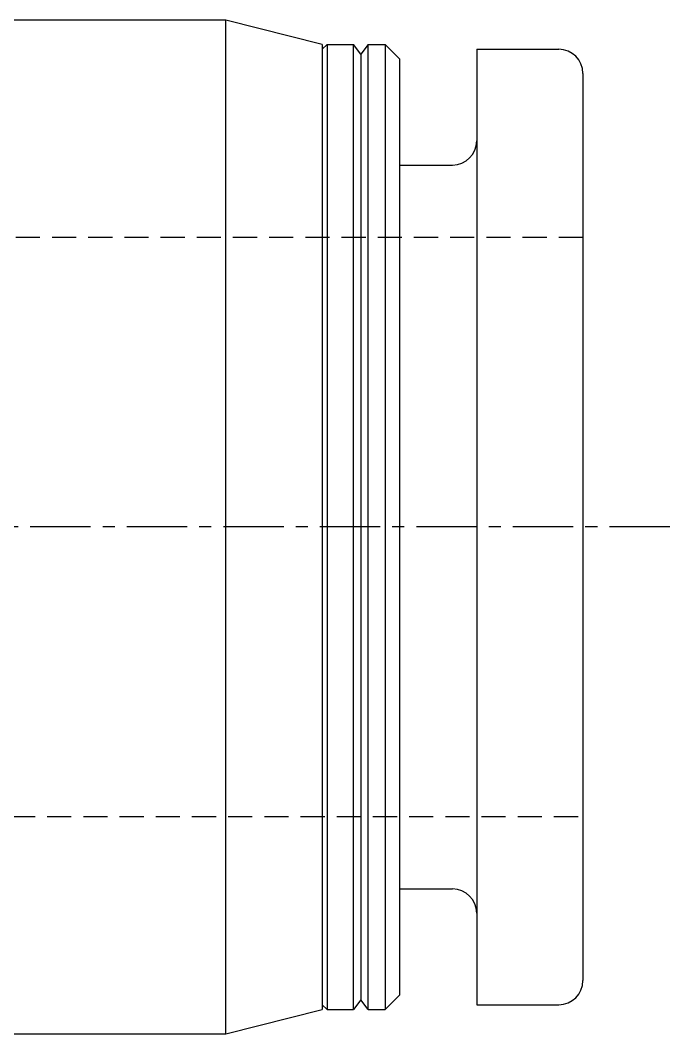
# Model space of a CAD drawing. Extents: x 0 to 125, y -16 to 90.
# Drawn here: x 72.84 to 86.3, y 67.44 to 88.44 of the extents above; entities that cross this region are included whole.
import ezdxf

# ---------------------------------------------------------------- set-up
doc = ezdxf.new("R2010")
doc.units = 0
doc.linetypes.add('CENTER', pattern=[2, 1.25, -0.25, 0.25, -0.25])
doc.linetypes.add('DASHED', pattern=[0.75, 0.5, -0.25])
doc.layers.get('0').update_dxf_attribs({"linetype": 'CONTINUOUS'})
doc.layers.add('CENTER', color=1, linetype='CENTER')

msp = doc.modelspace()

# ---------------------------------------------------------------- linework, layer by layer
at = {"color": 7, "linetype": 'CONTINUOUS'}
for p, q in [((77.101, 88.441), (66.901, 88.441)), ((77.101, 67.441), (77.101, 88.441)), ((79.101, 87.941), (77.101, 88.441)), ((79.101, 87.941), (79.101, 67.941)), ((79.201, 87.941), (79.101, 87.841)), ((79.201, 87.941), (79.751, 87.941)), ((79.201, 87.941), (79.201, 67.941)), ((79.901, 87.741), (79.751, 87.941)), ((79.751, 67.941), (79.751, 87.941)), ((80.051, 87.941), (79.901, 87.741)), ((80.051, 87.941), (80.401, 87.941)), ((80.051, 67.941), (80.051, 87.941)), ((80.701, 87.641), (80.401, 87.941)), ((80.401, 87.941), (80.401, 67.941)), ((82.301, 87.841), (82.301, 68.041)), ((82.301, 87.841), (84.001, 87.841)), ((79.901, 87.741), (79.901, 68.141)), ((80.701, 87.641), (80.701, 68.241)), ((84.501, 87.341), (84.501, 68.541)), ((80.701, 85.441), (81.801, 85.441)), ((80.701, 70.441), (81.801, 70.441)), ((79.201, 67.941), (79.101, 68.041)), ((79.901, 68.141), (79.751, 67.941)), ((80.051, 67.941), (79.901, 68.141)), ((80.701, 68.241), (80.401, 67.941)), ((82.301, 68.041), (84.001, 68.041)), ((77.101, 67.441), (79.101, 67.941)), ((79.201, 67.941), (79.751, 67.941)), ((80.051, 67.941), (80.401, 67.941)), ((66.901, 67.441), (77.101, 67.441))]:
    msp.add_line(p, q, dxfattribs=at)
at = {"color": 3, "linetype": 'DASHED'}
for p, q in [((84.501, 83.941), (61.401, 83.941)), ((61.401, 71.941), (84.501, 71.941))]:
    msp.add_line(p, q, dxfattribs=at)
at = {"color": 7, "linetype": 'CONTINUOUS'}
for centre, start, end in [((84.001, 87.341), 0, 90), ((81.801, 85.941), 270, 0), ((81.801, 69.941), 0, 90), ((84.001, 68.541), 270, 0)]:
    msp.add_arc(centre, 0.5, start, end, dxfattribs=at)
at = {"layer": 'CENTER', "color": 1, "linetype": 'CENTER'}
msp.add_line((86.301, 77.941), (25.501, 77.941), dxfattribs=at)

doc.saveas('drawing.dxf')
